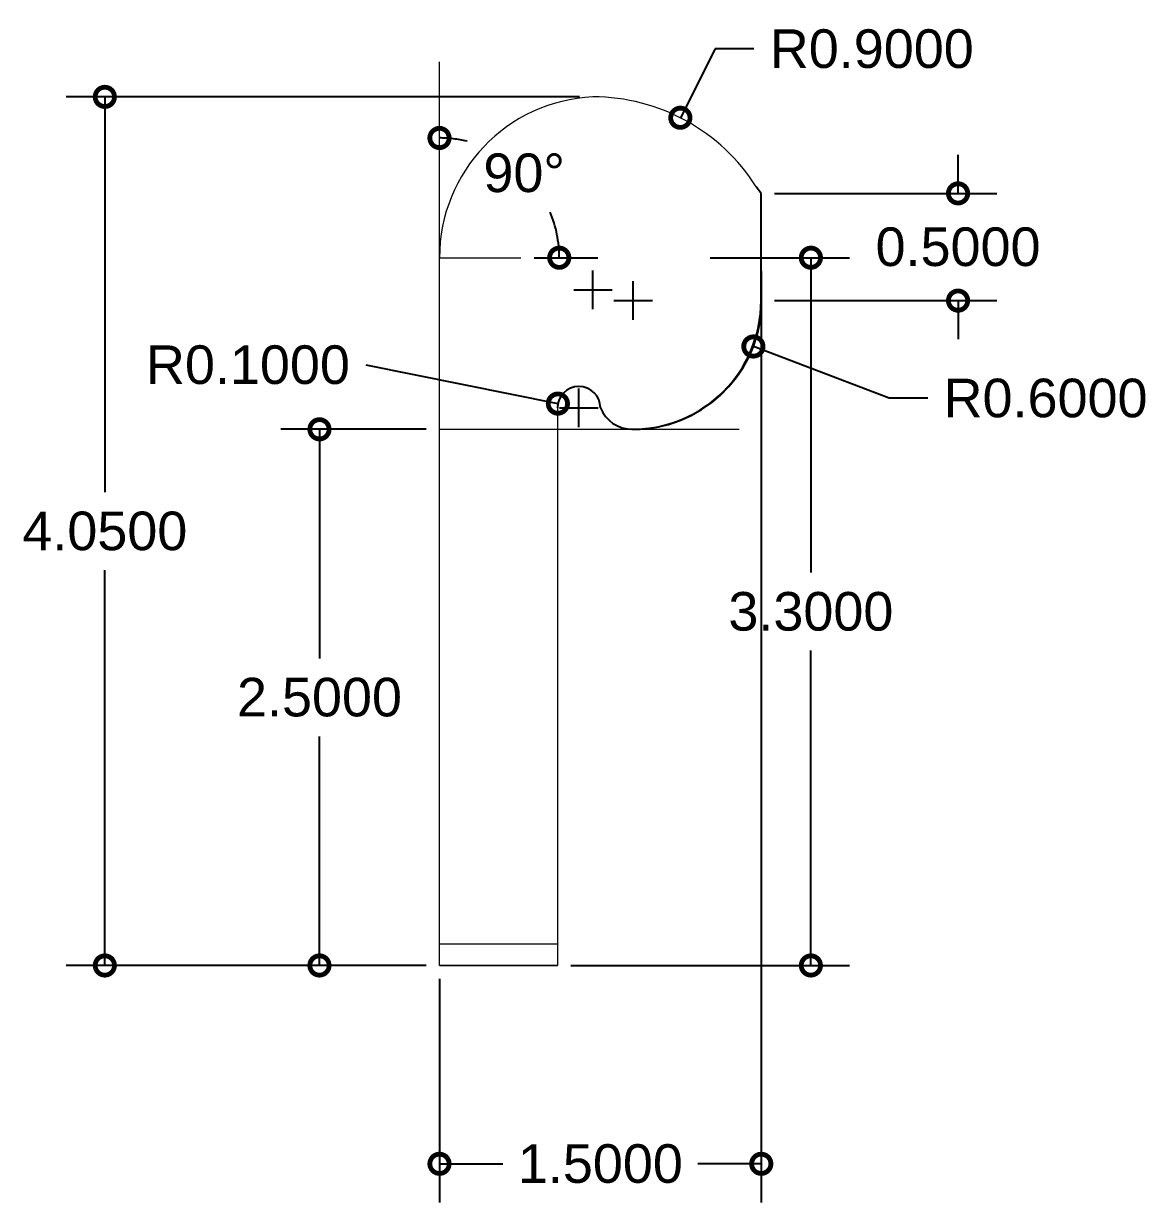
# Model space of a CAD drawing. Header units: centimetres. Extents: x -26 to 72, y -43 to 60.
# Drawn here: x 12.91 to 18.13, y -43.44 to -37.95 of the extents above; entities that cross this region are included whole.
import ezdxf

# ---------------------------------------------------------------- set-up
doc = ezdxf.new("R2010")
doc.units = ezdxf.units.CM
doc.header["$MEASUREMENT"] = 0
doc.linetypes.add('ACAD_ISO02W100', pattern=[15, 12, -3])
for name, color, linetype, lineweight in [('cuerpo', 7, 'Continuous', 15), ('lineas', 253, 'ACAD_ISO02W100', 15), ('medidas', 30, 'ACAD_ISO02W100', 18)]:
    doc.layers.add(name, color=color, linetype=linetype, lineweight=lineweight)
doc.styles.get("Standard").update_dxf_attribs({"font": 'arial.ttf'})
doc.dimstyles.get("Standard").update_dxf_attribs({"dimtxt": 0.18, "dimasz": 0.18, "dimexe": 0.18, "dimexo": 0.0625, "dimgap": 0.09, "dimtad": 0, "dimtih": 1, "dimtoh": 1, "dimdec": 4, "dimzin": 0, "dimdsep": 46, "dimtxsty": 'Standard', "dimblk": 'DOTSMALL', "dimcen": 0.09, "dimadec": 0, "dimazin": 0, "dimtfac": 1, "dimtdec": 4, "dimtofl": 0, "dimtmove": 0, "dimatfit": 3, "dimfxl": 1, "dimtolj": 1, "dimtzin": 0, "dimarcsym": 0})

# ---------------------------------------------------------------- blocks, each defined once
blk = doc.blocks.new('_DotSmall')
at = {"color": 0, "linetype": 'ByBlock', "const_width": 0.5}
blk.add_lwpolyline([(-0.0625, 0, 1), (0.0625, 0, 1)], format="xyb", close=True, dxfattribs=at)
blk = doc.blocks.new('*D174')
at = {"layer": 'Defpoints', "color": 0, "transparency": 16777216}
for p in [(15.5594, -38.2881), (13.2838, -42.3381), (14.8439, -42.3381)]:
    blk.add_point(p, dxfattribs=at)
at = {"layer": 'medidas', "color": 0, "lineweight": -2, "transparency": 16777216}
for p, q in [((15.4969, -38.2881), (13.1038, -38.2881)), ((13.2838, -38.2881), (13.2838, -40.1312)), ((13.2838, -42.3381), (13.2838, -40.495)), ((14.7814, -42.3381), (13.1038, -42.3381))]:
    blk.add_line(p, q, dxfattribs=at)
at = {"layer": 'medidas', "color": 0, "lineweight": -2, "transparency": 16777216, "xscale": 0.18, "yscale": 0.18, "zscale": 0.18}
for p, rotation in [((13.2838, -38.2881), 90), ((13.2838, -42.3381), 270)]:
    blk.add_blockref('_DotSmall', p, dxfattribs=dict(at, rotation=rotation))
at = {"layer": 'medidas', "color": 0, "transparency": 16777216, "insert": (13.2838, -40.3131), "char_height": 0.18, "attachment_point": 5}
blk.add_mtext('\\A1;4.0500', dxfattribs=at)
blk = doc.blocks.new('*D175')
at = {"layer": 'Defpoints', "color": 0, "transparency": 16777216}
for p in [(16.0439, -39.0381), (15.3939, -42.3381), (16.5752, -42.3381)]:
    blk.add_point(p, dxfattribs=at)
at = {"layer": 'medidas', "color": 0, "lineweight": -2, "transparency": 16777216}
for p, q in [((16.1064, -39.0381), (16.7552, -39.0381)), ((16.5752, -39.0381), (16.5752, -40.5061)), ((16.5752, -42.3381), (16.5752, -40.8701)), ((15.4564, -42.3381), (16.7552, -42.3381))]:
    blk.add_line(p, q, dxfattribs=at)
at = {"layer": 'medidas', "color": 0, "lineweight": -2, "transparency": 16777216, "xscale": 0.18, "yscale": 0.18, "zscale": 0.18}
for p, rotation in [((16.5752, -39.0381), 90), ((16.5752, -42.3381), 270)]:
    blk.add_blockref('_DotSmall', p, dxfattribs=dict(at, rotation=rotation))
at = {"layer": 'medidas', "color": 0, "transparency": 16777216, "insert": (16.5752, -40.6881), "char_height": 0.18, "attachment_point": 5}
blk.add_mtext('\\A1;3.3000', dxfattribs=at)
blk = doc.blocks.new('*D176')
at = {"layer": 'Defpoints', "color": 0, "transparency": 16777216}
for p in [(14.8439, -39.8381), (14.2844, -42.3381), (14.8439, -42.3381)]:
    blk.add_point(p, dxfattribs=at)
at = {"layer": 'medidas', "color": 0, "lineweight": -2, "transparency": 16777216}
for p, q in [((14.7814, -39.8381), (14.1044, -39.8381)), ((14.2844, -39.8381), (14.2844, -40.9062)), ((14.2844, -42.3381), (14.2844, -41.27)), ((14.7814, -42.3381), (14.1044, -42.3381))]:
    blk.add_line(p, q, dxfattribs=at)
at = {"layer": 'medidas', "color": 0, "lineweight": -2, "transparency": 16777216, "xscale": 0.18, "yscale": 0.18, "zscale": 0.18}
for p, rotation in [((14.2844, -39.8381), 90), ((14.2844, -42.3381), 270)]:
    blk.add_blockref('_DotSmall', p, dxfattribs=dict(at, rotation=rotation))
at = {"layer": 'medidas', "color": 0, "transparency": 16777216, "insert": (14.2844, -41.0881), "char_height": 0.18, "attachment_point": 5}
blk.add_mtext('\\A1;2.5000', dxfattribs=at)
blk = doc.blocks.new('*D177')
at = {"layer": 'Defpoints', "color": 0, "transparency": 16777216}
for p in [(15.9667, -38.3855), (15.5594, -39.1881)]:
    blk.add_point(p, dxfattribs=at)
at = {"layer": 'medidas', "color": 0, "lineweight": -2, "transparency": 16777216}
for p, q in [((16.1296, -38.0645), (15.9667, -38.3855)), ((16.3096, -38.0645), (16.1296, -38.0645)), ((15.5594, -39.2781), (15.5594, -39.0981)), ((15.4694, -39.1881), (15.6494, -39.1881))]:
    blk.add_line(p, q, dxfattribs=at)
at = {"layer": 'medidas', "color": 0, "lineweight": -2, "transparency": 16777216, "xscale": 0.18, "yscale": 0.18, "zscale": 0.18, "rotation": 243.0954120381346}
blk.add_blockref('_DotSmall', (15.9667, -38.3855), dxfattribs=at)
at = {"layer": 'medidas', "color": 0, "transparency": 16777216, "insert": (16.8591, -38.0645), "char_height": 0.18, "attachment_point": 5}
blk.add_mtext('\\A1;R0.9000', dxfattribs=at)
blk = doc.blocks.new('*D178')
at = {"layer": 'Defpoints', "color": 0, "transparency": 16777216}
for p in [(14.8439, -38.1241), (15.3274, -38.7589), (14.8439, -39.0381), (14.8439, -39.0381), (15.2233, -39.0381)]:
    blk.add_point(p, dxfattribs=at)
at = {"layer": 'medidas', "color": 0, "lineweight": -2, "transparency": 16777216}
blk.add_line((15.2858, -39.0381), (15.5822, -39.0381), dxfattribs=at)
for start, end in [(76.722, 90), (0, 22.4146)]:
    blk.add_arc((14.8439, -39.0381), 0.5583, start, end, dxfattribs=at)
at = {"layer": 'medidas', "color": 0, "lineweight": -2, "transparency": 16777216, "xscale": 0.18, "yscale": 0.18, "zscale": 0.18}
for p, rotation in [((14.8439, -38.4798), 179.9999999999999), ((15.4022, -39.0381), 270)]:
    blk.add_blockref('_DotSmall', p, dxfattribs=dict(at, rotation=rotation))
at = {"layer": 'medidas', "color": 0, "transparency": 16777216, "insert": (15.2387, -38.6433), "char_height": 0.18, "attachment_point": 5}
blk.add_mtext('\\A1;90°', dxfattribs=at)
blk = doc.blocks.new('*D172')
at = {"layer": 'Defpoints', "color": 0, "transparency": 16777216}
for p in [(15.7467, -39.2381), (16.3072, -39.452)]:
    blk.add_point(p, dxfattribs=at)
at = {"layer": 'medidas', "color": 0, "lineweight": -2, "transparency": 16777216}
for p, q in [((15.7467, -39.3281), (15.7467, -39.1481)), ((15.6567, -39.2381), (15.8367, -39.2381)), ((16.9398, -39.6934), (16.3072, -39.452)), ((17.1198, -39.6934), (16.9398, -39.6934))]:
    blk.add_line(p, q, dxfattribs=at)
blk.add_arc((15.7467, -39.2381), 0.6, 269.1943, 356.3006, dxfattribs=at)
at = {"layer": 'medidas', "color": 0, "lineweight": -2, "transparency": 16777216, "xscale": 0.18, "yscale": 0.18, "zscale": 0.18, "rotation": 159.111727581054}
blk.add_blockref('_DotSmall', (16.3072, -39.452), dxfattribs=at)
at = {"layer": 'medidas', "color": 0, "transparency": 16777216, "insert": (17.6692, -39.6934), "char_height": 0.18, "attachment_point": 5}
blk.add_mtext('\\A1;R0.6000', dxfattribs=at)
blk = doc.blocks.new('*D179')
at = {"layer": 'Defpoints', "color": 0, "transparency": 16777216}
for p in [(16.3439, -39.0381), (14.8439, -42.3381), (16.3439, -43.2629)]:
    blk.add_point(p, dxfattribs=at)
at = {"layer": 'medidas', "color": 0, "lineweight": -2, "transparency": 16777216}
for p, q in [((16.3439, -39.1006), (16.3439, -43.4429)), ((14.8439, -42.4006), (14.8439, -43.4429)), ((14.8439, -43.2629), (15.139, -43.2629)), ((16.3439, -43.2629), (16.0487, -43.2629))]:
    blk.add_line(p, q, dxfattribs=at)
at = {"layer": 'medidas', "color": 0, "lineweight": -2, "transparency": 16777216, "xscale": 0.18, "yscale": 0.18, "zscale": 0.18, "rotation": 180}
blk.add_blockref('_DotSmall', (14.8439, -43.2629), dxfattribs=at)
at = {"layer": 'medidas', "color": 0, "lineweight": -2, "transparency": 16777216, "xscale": 0.18, "yscale": 0.18, "zscale": 0.18}
blk.add_blockref('_DotSmall', (16.3439, -43.2629), dxfattribs=at)
at = {"layer": 'medidas', "color": 0, "transparency": 16777216, "insert": (15.5939, -43.2629), "char_height": 0.18, "attachment_point": 5}
blk.add_mtext('\\A1;1.5000', dxfattribs=at)
blk = doc.blocks.new('*D173')
at = {"layer": 'Defpoints', "color": 0, "transparency": 16777216}
for p in [(16.3429, -38.7381), (16.3429, -39.2381), (17.2613, -39.2381)]:
    blk.add_point(p, dxfattribs=at)
at = {"layer": 'medidas', "color": 0, "lineweight": -2, "transparency": 16777216}
for p, q in [((17.2613, -38.7381), (17.2613, -38.5581)), ((16.4054, -38.7381), (17.4413, -38.7381)), ((16.4054, -39.2381), (17.4413, -39.2381)), ((17.2613, -39.2381), (17.2613, -39.4181))]:
    blk.add_line(p, q, dxfattribs=at)
at = {"layer": 'medidas', "color": 0, "lineweight": -2, "transparency": 16777216, "xscale": 0.18, "yscale": 0.18, "zscale": 0.18}
for p, rotation in [((17.2613, -38.7381), 270), ((17.2613, -39.2381), 90)]:
    blk.add_blockref('_DotSmall', p, dxfattribs=dict(at, rotation=rotation))
at = {"layer": 'medidas', "color": 0, "transparency": 16777216, "insert": (17.2613, -38.9881), "char_height": 0.18, "attachment_point": 5}
blk.add_mtext('\\A1;0.5000', dxfattribs=at)
blk = doc.blocks.new('*D180')
at = {"layer": 'Defpoints', "color": 0, "transparency": 16777216}
for p in [(15.3958, -39.7183), (15.4939, -39.7381)]:
    blk.add_point(p, dxfattribs=at)
at = {"layer": 'medidas', "color": 0, "lineweight": -2, "transparency": 16777216}
for p, q in [((14.5004, -39.538), (15.3958, -39.7183)), ((15.4939, -39.8281), (15.4939, -39.6481)), ((15.4039, -39.7381), (15.5839, -39.7381))]:
    blk.add_line(p, q, dxfattribs=at)
at = {"layer": 'medidas', "color": 0, "lineweight": -2, "transparency": 16777216, "xscale": 0.18, "yscale": 0.18, "zscale": 0.18, "rotation": 348.6147552290022}
blk.add_blockref('_DotSmall', (15.3958, -39.7183), dxfattribs=at)
at = {"layer": 'medidas', "color": 0, "transparency": 16777216, "insert": (13.951, -39.538), "char_height": 0.18, "attachment_point": 5}
blk.add_mtext('\\A1;R0.1000', dxfattribs=at)

msp = doc.modelspace()

# ---------------------------------------------------------------- linework, layer by layer
msp.add_arc((15.7755, -39.64024), 0.19814, 282.19941, 282.21832)
at = {"layer": 'cuerpo'}
for p, q in [((14.84387, -42.33809), (14.84387, -39.03809)), ((15.39387, -39.73809), (15.39387, -42.33809)), ((15.39387, -42.23809), (14.84387, -42.23809)), ((15.39387, -42.33809), (14.84387, -42.33809)), ((14.84387, -42.33809), (15.39387, -42.33809))]:
    msp.add_line(p, q, dxfattribs=at)
for centre, radius, start, end in [((15.5947, -39.03809), 0.75083, 92.69146, 180), ((15.55944, -39.18809), 0.9, 32.23095, 90)]:
    msp.add_arc(centre, radius, start, end, dxfattribs=at)
at = {"layer": 'Defpoints'}
for p, q in [((16.34294, -38.73809), (16.32076, -38.70809)), ((16.34294, -39.23809), (16.34294, -38.73809))]:
    msp.add_line(p, q, dxfattribs=at)
for centre, radius, start, end in [((15.74294, -39.23809), 0.6, 270, 0), ((15.49387, -39.73809), 0.1, 0, 180), ((15.74213, -39.67817), 0.1599, 202.00542, 270), ((15.74666, -39.23809), 0.6, 269.56696, 276.76784)]:
    msp.add_arc(centre, radius, start, end, dxfattribs=at)
at = {"layer": 'lineas'}
for p, q in [((14.84387, -39.03809), (14.84387, -38.12405)), ((14.84387, -39.03809), (15.22334, -39.03809)), ((14.84387, -39.83809), (15.39387, -39.83809)), ((15.39387, -39.83809), (16.24071, -39.83809))]:
    msp.add_line(p, q, dxfattribs=at)

# ---------------------------------------------------------------- dimensions: what is measured, and where the dimension line sits
at = {"layer": 'medidas'}
dim = msp.add_radius_dim(center=(15.55944, -39.18809), mpoint=(15.9667, -38.3855), dimstyle='Standard', dxfattribs=at)
dim.commit()
dim.dimension.update_dxf_attribs({"geometry": '*D177', "text_midpoint": (16.85906, -38.06447)})
dim = msp.add_angular_dim_2l(base=(15.3274, -38.75892), line1=((14.84387, -39.03809), (15.22334, -39.03809)), line2=((14.84387, -39.03809), (14.84387, -38.12405)), dimstyle='Standard', dxfattribs=at)
dim.commit()
dim.dimension.update_dxf_attribs({"geometry": '*D178', "text_midpoint": (15.23867, -38.64329)})
for base, p1, p2, angle, picture, middle in [((13.28376, -42.33809), (15.55944, -38.28809), (14.84387, -42.33809), 90, '*D174', (13.28376, -40.31309)), ((17.2613, -39.23809), (16.34294, -38.73809), (16.34294, -39.23809), 90, '*D173', (17.2613, -38.98809)), ((16.57516, -42.33809), (16.04387, -39.03809), (15.39387, -42.33809), 90, '*D175', (16.57516, -40.68809)), ((16.34387, -43.26293), (14.84387, -42.33809), (16.34387, -39.03809), 180, '*D179', (15.59387, -43.26293)), ((14.28436, -42.33809), (14.84387, -39.83809), (14.84387, -42.33809), 90, '*D176', (14.28436, -41.08809))]:
    dim = msp.add_linear_dim(base=base, p1=p1, p2=p2, angle=angle, dimstyle='Standard', dxfattribs=at)
    dim.commit()
    dim.dimension.update_dxf_attribs({"geometry": picture, "text_midpoint": middle})
for center, mpoint, picture, middle in [((15.74666, -39.23809), (16.30722, -39.45202), '*D172', (17.66923, -39.69342)), ((15.49387, -39.73809), (15.39584, -39.71835), '*D180', (14.50042, -39.53804))]:
    dim = msp.add_radius_dim(center=center, mpoint=mpoint, dimstyle='Standard', dxfattribs=at)
    dim.commit()
    dim.dimension.update_dxf_attribs({"geometry": picture, "text_midpoint": middle, "dimtype": 164})

doc.saveas('drawing.dxf')
